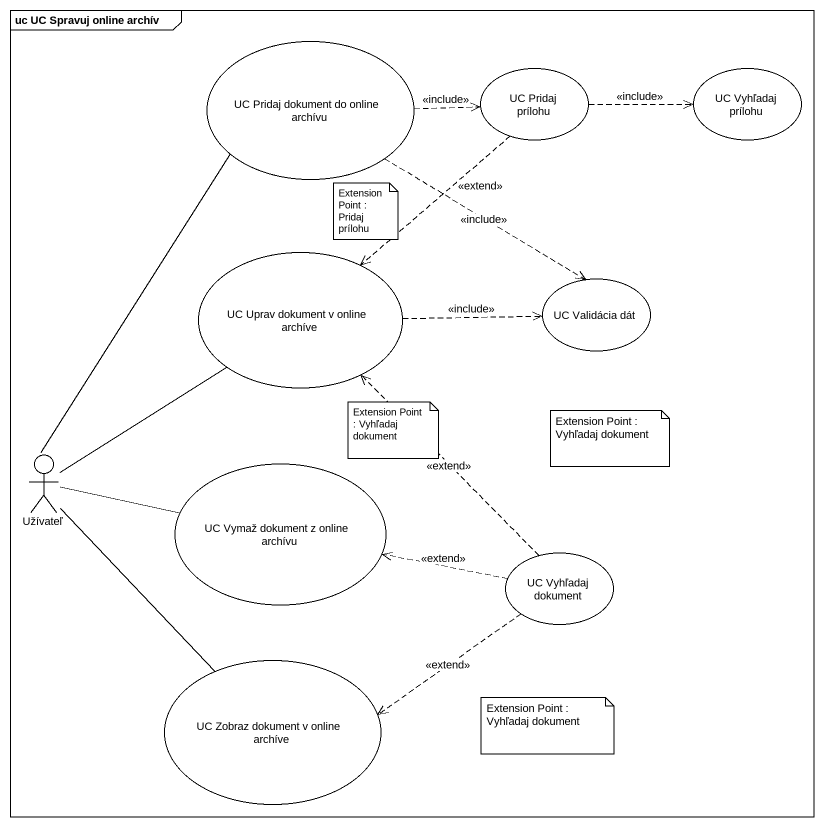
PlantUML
@startuml
mainframe uc UC Spravuj online archív
usecase "UC Pridaj dokument do online archívu" as UC_Pridaj_dokument_do
usecase "UC Pridaj prílohu" as UC_Pridaj_prílohu
usecase "UC Vyhľadaj prílohu" as UC_Vyhľadaj_prílohu
usecase "UC Uprav dokument v online archíve" as UC_Uprav_dokument_v_online
usecase "UC Validácia dát" as UC_Validácia_dát
actor Užívateľ
usecase "UC Vymaž dokument z online archívu" as UC_Vymaž_dokument_z_online
usecase "UC Vyhľadaj dokument" as UC_Vyhľadaj_dokument
usecase "UC Zobraz dokument v online archíve" as UC_Zobraz_dokument_v_online
UC_Pridaj_dokument_do .right.> UC_Pridaj_prílohu : <<include>>
UC_Pridaj_dokument_do ..> UC_Validácia_dát : <<include>>
UC_Pridaj_prílohu .right.> UC_Vyhľadaj_prílohu : <<include>>
UC_Pridaj_prílohu ..> UC_Uprav_dokument_v_online : <<extend>>
UC_Uprav_dokument_v_online .right.> UC_Validácia_dát : <<include>>
Užívateľ -up- UC_Pridaj_dokument_do
Užívateľ -up- UC_Uprav_dokument_v_online
Užívateľ -right- UC_Vymaž_dokument_z_online
Užívateľ -- UC_Zobraz_dokument_v_online
UC_Vyhľadaj_dokument .up.> UC_Uprav_dokument_v_online : <<extend>>
UC_Vyhľadaj_dokument .left.> UC_Vymaž_dokument_z_online : <<extend>>
UC_Vyhľadaj_dokument .left.> UC_Zobraz_dokument_v_online : <<extend>>
note as N1
  Extension Point : Pridaj prílohu
end note
note as N2
  Extension Point : Vyhľadaj dokument
end note
note as N3
  Extension Point : Vyhľadaj dokument
end note
note as N4
  Extension Point : Vyhľadaj dokument
end note
@enduml
